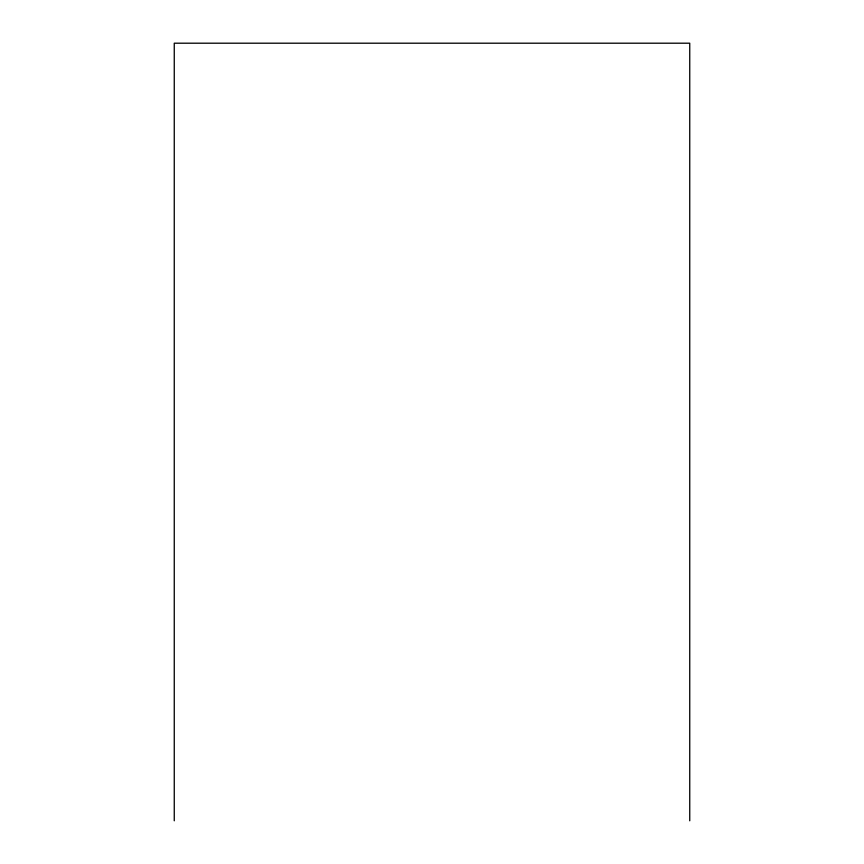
<?xml version="1.0" encoding="UTF-8"?>
<svg xmlns="http://www.w3.org/2000/svg" width="864" height="864" viewBox="0 0 864 864"><rect width="100%" height="100%" fill="white"/><g stroke="black" fill="none" stroke-linecap="round" stroke-linejoin="round"><path stroke-width="1.3" d="M689.742 820.8L689.742 43.2L174.258 43.2L174.258 820.8"/></g></svg>
